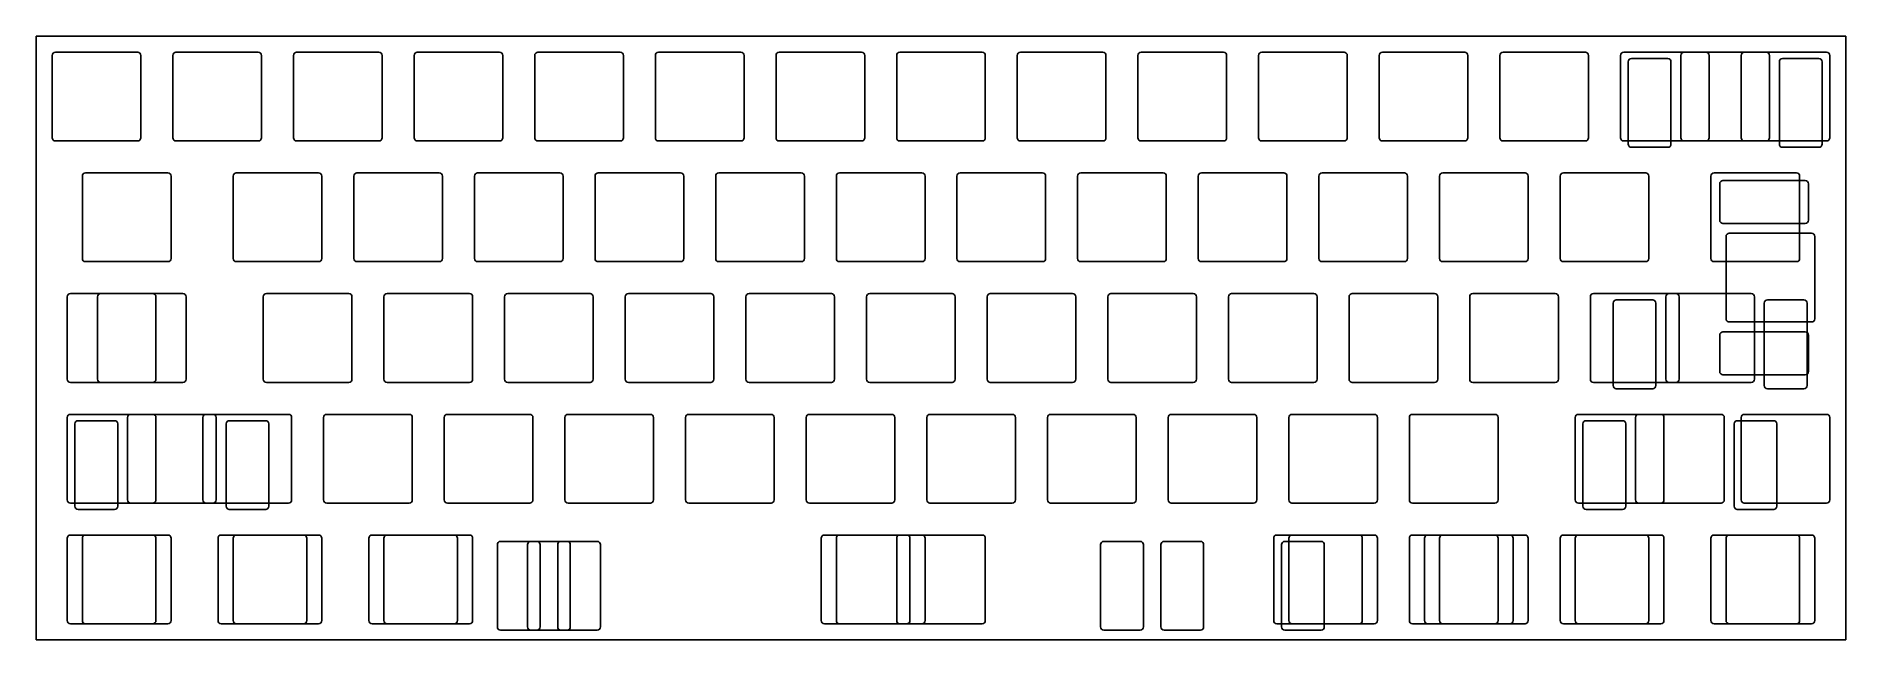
# Model space of a CAD drawing. Header units: millimetres. Extents: x 0 to 286, y -95 to 0.
import ezdxf

# ---------------------------------------------------------------- set-up
doc = ezdxf.new("R2010")
doc.units = ezdxf.units.MM

msp = doc.modelspace()

# ---------------------------------------------------------------- linework, layer by layer
for p, q in [((0, 0), (285.75, 0)), ((0, 0), (0, -95.25)), ((285.75, 0), (285.75, -95.25)), ((3.025, -2.525), (16.025, -2.525)), ((22.075, -2.525), (35.075, -2.525)), ((41.125, -2.525), (54.125, -2.525)), ((60.175, -2.525), (73.175, -2.525)), ((79.225, -2.525), (92.225, -2.525)), ((98.275, -2.525), (111.275, -2.525)), ((117.325, -2.525), (130.325, -2.525)), ((136.375, -2.525), (149.375, -2.525)), ((155.425, -2.525), (168.425, -2.525)), ((174.475, -2.525), (187.475, -2.525)), ((193.525, -2.525), (206.525, -2.525)), ((212.575, -2.525), (225.575, -2.525)), ((231.625, -2.525), (244.625, -2.525)), ((250.675, -2.525), (263.675, -2.525)), ((260.2, -2.525), (273.2, -2.525)), ((269.725, -2.525), (282.725, -2.525)), ((2.525, -3.025), (2.525, -16.025)), ((16.525, -3.025), (16.525, -16.025)), ((21.575, -3.025), (21.575, -16.025)), ((35.575, -3.025), (35.575, -16.025)), ((40.625, -3.025), (40.625, -16.025)), ((54.625, -3.025), (54.625, -16.025)), ((59.675, -3.025), (59.675, -16.025)), ((73.675, -3.025), (73.675, -16.025)), ((78.725, -3.025), (78.725, -16.025)), ((92.725, -3.025), (92.725, -16.025)), ((97.775, -3.025), (97.775, -16.025)), ((111.775, -3.025), (111.775, -16.025)), ((116.825, -3.025), (116.825, -16.025)), ((130.825, -3.025), (130.825, -16.025)), ((135.875, -3.025), (135.875, -16.025)), ((149.875, -3.025), (149.875, -16.025)), ((154.925, -3.025), (154.925, -16.025)), ((168.925, -3.025), (168.925, -16.025)), ((173.975, -3.025), (173.975, -16.025)), ((187.975, -3.025), (187.975, -16.025)), ((193.025, -3.025), (193.025, -16.025)), ((207.025, -3.025), (207.025, -16.025)), ((212.075, -3.025), (212.075, -16.025)), ((226.075, -3.025), (226.075, -16.025)), ((231.125, -3.025), (231.125, -16.025)), ((245.125, -3.025), (245.125, -16.025)), ((250.175, -3.025), (250.175, -16.025)), ((251.387, -4.025), (251.387, -17.025)), ((251.887, -3.525), (257.637, -3.525)), ((258.137, -4.025), (258.137, -17.025)), ((259.7, -3.025), (259.7, -16.025)), ((264.175, -3.025), (264.175, -16.025)), ((269.225, -3.025), (269.225, -16.025)), ((273.7, -3.025), (273.7, -16.025)), ((275.263, -4.025), (275.263, -17.025)), ((275.763, -3.525), (281.513, -3.525)), ((282.013, -4.025), (282.013, -17.025)), ((283.225, -3.025), (283.225, -16.025)), ((3.025, -16.525), (16.025, -16.525)), ((22.075, -16.525), (35.075, -16.525)), ((41.125, -16.525), (54.125, -16.525)), ((60.175, -16.525), (73.175, -16.525)), ((79.225, -16.525), (92.225, -16.525)), ((98.275, -16.525), (111.275, -16.525)), ((117.325, -16.525), (130.325, -16.525)), ((136.375, -16.525), (149.375, -16.525)), ((155.425, -16.525), (168.425, -16.525)), ((174.475, -16.525), (187.475, -16.525)), ((193.525, -16.525), (206.525, -16.525)), ((212.575, -16.525), (225.575, -16.525)), ((231.625, -16.525), (244.625, -16.525)), ((250.675, -16.525), (263.675, -16.525)), ((260.2, -16.525), (273.2, -16.525)), ((269.725, -16.525), (282.725, -16.525)), ((251.887, -17.525), (257.637, -17.525)), ((275.763, -17.525), (281.513, -17.525)), ((7.2875, -22.075), (7.2875, -35.075)), ((7.7875, -21.575), (20.7875, -21.575)), ((21.2875, -22.075), (21.2875, -35.075)), ((31.1, -22.075), (31.1, -35.075)), ((31.6, -21.575), (44.6, -21.575)), ((45.1, -22.075), (45.1, -35.075)), ((50.15, -22.075), (50.15, -35.075)), ((50.65, -21.575), (63.65, -21.575)), ((64.15, -22.075), (64.15, -35.075)), ((69.2, -22.075), (69.2, -35.075)), ((69.7, -21.575), (82.7, -21.575)), ((83.2, -22.075), (83.2, -35.075)), ((88.25, -22.075), (88.25, -35.075)), ((88.75, -21.575), (101.75, -21.575)), ((102.25, -22.075), (102.25, -35.075)), ((107.3, -22.075), (107.3, -35.075)), ((107.8, -21.575), (120.8, -21.575)), ((121.3, -22.075), (121.3, -35.075)), ((126.35, -22.075), (126.35, -35.075)), ((126.85, -21.575), (139.85, -21.575)), ((140.35, -22.075), (140.35, -35.075)), ((145.4, -22.075), (145.4, -35.075)), ((145.9, -21.575), (158.9, -21.575)), ((159.4, -22.075), (159.4, -35.075)), ((164.45, -22.075), (164.45, -35.075)), ((164.95, -21.575), (177.95, -21.575)), ((178.45, -22.075), (178.45, -35.075)), ((183.5, -22.075), (183.5, -35.075)), ((184, -21.575), (197, -21.575)), ((197.5, -22.075), (197.5, -35.075)), ((202.55, -22.075), (202.55, -35.075)), ((203.05, -21.575), (216.05, -21.575)), ((216.55, -22.075), (216.55, -35.075)), ((221.6, -22.075), (221.6, -35.075)), ((222.1, -21.575), (235.1, -21.575)), ((235.6, -22.075), (235.6, -35.075)), ((240.65, -22.075), (240.65, -35.075)), ((241.15, -21.575), (254.15, -21.575)), ((254.65, -22.075), (254.65, -35.075)), ((264.4625, -22.075), (264.4625, -35.075)), ((264.9625, -21.575), (277.9625, -21.575)), ((279.34375, -22.787), (266.34375, -22.787)), ((278.4625, -22.075), (278.4625, -35.075)), ((265.84375, -23.287), (265.84375, -29.037)), ((279.84375, -23.287), (279.84375, -29.037)), ((279.34375, -29.537), (266.34375, -29.537)), ((280.34375, -31.1), (267.34375, -31.1)), ((266.84375, -31.6), (266.84375, -44.6)), ((280.84375, -31.6), (280.84375, -44.6)), ((7.7875, -35.575), (20.7875, -35.575)), ((31.6, -35.575), (44.6, -35.575)), ((50.65, -35.575), (63.65, -35.575)), ((69.7, -35.575), (82.7, -35.575)), ((88.75, -35.575), (101.75, -35.575)), ((107.8, -35.575), (120.8, -35.575)), ((126.85, -35.575), (139.85, -35.575)), ((145.9, -35.575), (158.9, -35.575)), ((164.95, -35.575), (177.95, -35.575)), ((184, -35.575), (197, -35.575)), ((203.05, -35.575), (216.05, -35.575)), ((222.1, -35.575), (235.1, -35.575)), ((241.15, -35.575), (254.15, -35.575)), ((264.9625, -35.575), (277.9625, -35.575)), ((4.90625, -41.125), (4.90625, -54.125)), ((5.40625, -40.625), (18.40625, -40.625)), ((9.66875, -41.125), (9.66875, -54.125)), ((10.16875, -40.625), (23.16875, -40.625)), ((18.90625, -41.125), (18.90625, -54.125)), ((23.66875, -41.125), (23.66875, -54.125)), ((35.8625, -41.125), (35.8625, -54.125)), ((36.3625, -40.625), (49.3625, -40.625)), ((49.8625, -41.125), (49.8625, -54.125)), ((54.9125, -41.125), (54.9125, -54.125)), ((55.4125, -40.625), (68.4125, -40.625)), ((68.9125, -41.125), (68.9125, -54.125)), ((73.9625, -41.125), (73.9625, -54.125)), ((74.4625, -40.625), (87.4625, -40.625)), ((87.9625, -41.125), (87.9625, -54.125)), ((93.0125, -41.125), (93.0125, -54.125)), ((93.5125, -40.625), (106.5125, -40.625)), ((107.0125, -41.125), (107.0125, -54.125)), ((112.0625, -41.125), (112.0625, -54.125)), ((112.5625, -40.625), (125.5625, -40.625)), ((126.0625, -41.125), (126.0625, -54.125)), ((131.1125, -41.125), (131.1125, -54.125)), ((131.6125, -40.625), (144.6125, -40.625)), ((145.1125, -41.125), (145.1125, -54.125)), ((150.1625, -41.125), (150.1625, -54.125)), ((150.6625, -40.625), (163.6625, -40.625)), ((164.1625, -41.125), (164.1625, -54.125)), ((169.2125, -41.125), (169.2125, -54.125)), ((169.7125, -40.625), (182.7125, -40.625)), ((183.2125, -41.125), (183.2125, -54.125)), ((188.2625, -41.125), (188.2625, -54.125)), ((188.7625, -40.625), (201.7625, -40.625)), ((202.2625, -41.125), (202.2625, -54.125)), ((207.3125, -41.125), (207.3125, -54.125)), ((207.8125, -40.625), (220.8125, -40.625)), ((221.3125, -41.125), (221.3125, -54.125)), ((226.3625, -41.125), (226.3625, -54.125)), ((226.8625, -40.625), (239.8625, -40.625)), ((240.3625, -41.125), (240.3625, -54.125)), ((245.4125, -41.125), (245.4125, -54.125)), ((245.9125, -40.625), (258.9125, -40.625)), ((249.00575, -42.125), (249.00575, -55.125)), ((249.50575, -41.625), (255.25575, -41.625)), ((255.75575, -42.125), (255.75575, -55.125)), ((257.31875, -41.125), (257.31875, -54.125)), ((257.81875, -40.625), (270.81875, -40.625)), ((259.4125, -41.125), (259.4125, -54.125)), ((271.31875, -41.125), (271.31875, -54.125)), ((272.88175, -42.125), (272.88175, -55.125)), ((273.38175, -41.625), (279.13175, -41.625)), ((279.63175, -42.125), (279.63175, -55.125)), ((280.34375, -45.1), (267.34375, -45.1)), ((265.84375, -47.163), (265.84375, -52.913)), ((279.34375, -46.663), (266.34375, -46.663)), ((279.84375, -47.163), (279.84375, -52.913)), ((279.34375, -53.413), (266.34375, -53.413)), ((5.40625, -54.625), (18.40625, -54.625)), ((10.16875, -54.625), (23.16875, -54.625)), ((36.3625, -54.625), (49.3625, -54.625)), ((55.4125, -54.625), (68.4125, -54.625)), ((74.4625, -54.625), (87.4625, -54.625)), ((93.5125, -54.625), (106.5125, -54.625)), ((112.5625, -54.625), (125.5625, -54.625)), ((131.6125, -54.625), (144.6125, -54.625)), ((150.6625, -54.625), (163.6625, -54.625)), ((169.7125, -54.625), (182.7125, -54.625)), ((188.7625, -54.625), (201.7625, -54.625)), ((207.8125, -54.625), (220.8125, -54.625)), ((226.8625, -54.625), (239.8625, -54.625)), ((245.9125, -54.625), (258.9125, -54.625)), ((249.50575, -55.625), (255.25575, -55.625)), ((257.81875, -54.625), (270.81875, -54.625)), ((273.38175, -55.625), (279.13175, -55.625)), ((5.40625, -59.675), (18.40625, -59.675)), ((14.93125, -59.675), (27.93125, -59.675)), ((26.8375, -59.675), (39.8375, -59.675)), ((45.8875, -59.675), (58.8875, -59.675)), ((64.9375, -59.675), (77.9375, -59.675)), ((83.9875, -59.675), (96.9875, -59.675)), ((103.0375, -59.675), (116.0375, -59.675)), ((122.0875, -59.675), (135.0875, -59.675)), ((141.1375, -59.675), (154.1375, -59.675)), ((160.1875, -59.675), (173.1875, -59.675)), ((179.2375, -59.675), (192.2375, -59.675)), ((198.2875, -59.675), (211.2875, -59.675)), ((217.3375, -59.675), (230.3375, -59.675)), ((243.53125, -59.675), (256.53125, -59.675)), ((253.05625, -59.675), (266.05625, -59.675)), ((269.725, -59.675), (282.725, -59.675)), ((4.90625, -60.175), (4.90625, -73.175)), ((6.11825, -61.175), (6.11825, -74.175)), ((6.61825, -60.675), (12.36825, -60.675)), ((12.86825, -61.175), (12.86825, -74.175)), ((14.43125, -60.175), (14.43125, -73.175)), ((18.90625, -60.175), (18.90625, -73.175)), ((26.3375, -60.175), (26.3375, -73.175)), ((28.43125, -60.175), (28.43125, -73.175)), ((29.99425, -61.175), (29.99425, -74.175)), ((30.49425, -60.675), (36.24425, -60.675)), ((36.74425, -61.175), (36.74425, -74.175)), ((40.3375, -60.175), (40.3375, -73.175)), ((45.3875, -60.175), (45.3875, -73.175)), ((59.3875, -60.175), (59.3875, -73.175)), ((64.4375, -60.175), (64.4375, -73.175)), ((78.4375, -60.175), (78.4375, -73.175)), ((83.4875, -60.175), (83.4875, -73.175)), ((97.4875, -60.175), (97.4875, -73.175)), ((102.5375, -60.175), (102.5375, -73.175)), ((116.5375, -60.175), (116.5375, -73.175)), ((121.5875, -60.175), (121.5875, -73.175)), ((135.5875, -60.175), (135.5875, -73.175)), ((140.6375, -60.175), (140.6375, -73.175)), ((154.6375, -60.175), (154.6375, -73.175)), ((159.6875, -60.175), (159.6875, -73.175)), ((173.6875, -60.175), (173.6875, -73.175)), ((178.7375, -60.175), (178.7375, -73.175)), ((192.7375, -60.175), (192.7375, -73.175)), ((197.7875, -60.175), (197.7875, -73.175)), ((211.7875, -60.175), (211.7875, -73.175)), ((216.8375, -60.175), (216.8375, -73.175)), ((230.8375, -60.175), (230.8375, -73.175)), ((243.03125, -60.175), (243.03125, -73.175)), ((244.24325, -61.175), (244.24325, -74.175)), ((244.74325, -60.675), (250.49325, -60.675)), ((250.99325, -61.175), (250.99325, -74.175)), ((252.55625, -60.175), (252.55625, -73.175)), ((257.03125, -60.175), (257.03125, -73.175)), ((266.55625, -60.175), (266.55625, -73.175)), ((268.11925, -61.175), (268.11925, -74.175)), ((268.61925, -60.675), (274.36925, -60.675)), ((269.225, -60.175), (269.225, -73.175)), ((274.86925, -61.175), (274.86925, -74.175)), ((283.225, -60.175), (283.225, -73.175)), ((5.40625, -73.675), (18.40625, -73.675)), ((14.93125, -73.675), (27.93125, -73.675)), ((26.8375, -73.675), (39.8375, -73.675)), ((45.8875, -73.675), (58.8875, -73.675)), ((64.9375, -73.675), (77.9375, -73.675)), ((83.9875, -73.675), (96.9875, -73.675)), ((103.0375, -73.675), (116.0375, -73.675)), ((122.0875, -73.675), (135.0875, -73.675)), ((141.1375, -73.675), (154.1375, -73.675)), ((160.1875, -73.675), (173.1875, -73.675)), ((179.2375, -73.675), (192.2375, -73.675)), ((198.2875, -73.675), (211.2875, -73.675)), ((217.3375, -73.675), (230.3375, -73.675)), ((243.53125, -73.675), (256.53125, -73.675)), ((253.05625, -73.675), (266.05625, -73.675)), ((269.725, -73.675), (282.725, -73.675)), ((6.61825, -74.675), (12.36825, -74.675)), ((30.49425, -74.675), (36.24425, -74.675)), ((244.74325, -74.675), (250.49325, -74.675)), ((268.61925, -74.675), (274.36925, -74.675)), ((4.90625, -79.225), (4.90625, -92.225)), ((5.40625, -78.725), (18.40625, -78.725)), ((7.2875, -79.225), (7.2875, -92.225)), ((7.2875, -79.225), (7.2875, -92.225)), ((7.7875, -78.725), (20.7875, -78.725)), ((7.7875, -78.725), (20.7875, -78.725)), ((18.90625, -79.225), (18.90625, -92.225)), ((21.2875, -79.225), (21.2875, -92.225)), ((21.2875, -79.225), (21.2875, -92.225)), ((28.71875, -79.225), (28.71875, -92.225)), ((29.21875, -78.725), (42.21875, -78.725)), ((31.1, -79.225), (31.1, -92.225)), ((31.1, -79.225), (31.1, -92.225)), ((31.6, -78.725), (44.6, -78.725)), ((31.6, -78.725), (44.6, -78.725)), ((42.71875, -79.225), (42.71875, -92.225)), ((45.1, -79.225), (45.1, -92.225)), ((45.1, -79.225), (45.1, -92.225)), ((52.53125, -79.225), (52.53125, -92.225)), ((53.03125, -78.725), (66.03125, -78.725)), ((54.9125, -79.225), (54.9125, -92.225)), ((54.9125, -79.225), (54.9125, -92.225)), ((55.4125, -78.725), (68.4125, -78.725)), ((55.4125, -78.725), (68.4125, -78.725)), ((66.53125, -79.225), (66.53125, -92.225)), ((68.9125, -79.225), (68.9125, -92.225)), ((68.9125, -79.225), (68.9125, -92.225)), ((73.325, -79.725), (79.075, -79.725)), ((78.09375, -79.725), (83.84375, -79.725)), ((82.85, -79.725), (88.6, -79.725)), ((123.96875, -79.225), (123.96875, -92.225)), ((124.46875, -78.725), (137.46875, -78.725)), ((126.35, -79.225), (126.35, -92.225)), ((126.85, -78.725), (139.85, -78.725)), ((135.875, -79.225), (135.875, -92.225)), ((136.375, -78.725), (149.375, -78.725)), ((137.96875, -79.225), (137.96875, -92.225)), ((140.35, -79.225), (140.35, -92.225)), ((149.875, -79.225), (149.875, -92.225)), ((168.575, -79.725), (174.325, -79.725)), ((178.09375, -79.725), (183.84375, -79.725)), ((195.40625, -79.225), (195.40625, -92.225)), ((195.90625, -78.725), (208.90625, -78.725)), ((197.15, -79.725), (202.9, -79.725)), ((197.7875, -79.225), (197.7875, -92.225)), ((198.2875, -78.725), (211.2875, -78.725)), ((209.40625, -79.225), (209.40625, -92.225)), ((211.7875, -79.225), (211.7875, -92.225)), ((216.8375, -79.225), (216.8375, -92.225)), ((217.3375, -78.725), (230.3375, -78.725)), ((219.21875, -79.225), (219.21875, -92.225)), ((219.71875, -78.725), (232.71875, -78.725)), ((221.6, -79.225), (221.6, -92.225)), ((222.1, -78.725), (235.1, -78.725)), ((230.8375, -79.225), (230.8375, -92.225)), ((233.21875, -79.225), (233.21875, -92.225)), ((235.6, -79.225), (235.6, -92.225)), ((240.65, -79.225), (240.65, -92.225)), ((240.65, -79.225), (240.65, -92.225)), ((241.15, -78.725), (254.15, -78.725)), ((241.15, -78.725), (254.15, -78.725)), ((243.03125, -79.225), (243.03125, -92.225)), ((243.53125, -78.725), (256.53125, -78.725)), ((254.65, -79.225), (254.65, -92.225)), ((254.65, -79.225), (254.65, -92.225)), ((257.03125, -79.225), (257.03125, -92.225)), ((264.4625, -79.225), (264.4625, -92.225)), ((264.4625, -79.225), (264.4625, -92.225)), ((264.9625, -78.725), (277.9625, -78.725)), ((264.9625, -78.725), (277.9625, -78.725)), ((266.84375, -79.225), (266.84375, -92.225)), ((267.34375, -78.725), (280.34375, -78.725)), ((278.4625, -79.225), (278.4625, -92.225)), ((278.4625, -79.225), (278.4625, -92.225)), ((280.84375, -79.225), (280.84375, -92.225)), ((72.825, -80.225), (72.825, -93.225)), ((77.59375, -80.225), (77.59375, -93.225)), ((79.575, -80.225), (79.575, -93.225)), ((82.35, -80.225), (82.35, -93.225)), ((84.34375, -80.225), (84.34375, -93.225)), ((89.1, -80.225), (89.1, -93.225)), ((168.075, -80.225), (168.075, -93.225)), ((174.825, -80.225), (174.825, -93.225)), ((177.59375, -80.225), (177.59375, -93.225)), ((184.34375, -80.225), (184.34375, -93.225)), ((196.65, -80.225), (196.65, -93.225)), ((203.4, -80.225), (203.4, -93.225)), ((5.40625, -92.725), (18.40625, -92.725)), ((7.7875, -92.725), (20.7875, -92.725)), ((7.7875, -92.725), (20.7875, -92.725)), ((29.21875, -92.725), (42.21875, -92.725)), ((31.6, -92.725), (44.6, -92.725)), ((31.6, -92.725), (44.6, -92.725)), ((53.03125, -92.725), (66.03125, -92.725)), ((55.4125, -92.725), (68.4125, -92.725)), ((55.4125, -92.725), (68.4125, -92.725)), ((73.325, -93.725), (79.075, -93.725)), ((78.09375, -93.725), (83.84375, -93.725)), ((82.85, -93.725), (88.6, -93.725)), ((124.46875, -92.725), (137.46875, -92.725)), ((126.85, -92.725), (139.85, -92.725)), ((136.375, -92.725), (149.375, -92.725)), ((168.575, -93.725), (174.325, -93.725)), ((178.09375, -93.725), (183.84375, -93.725)), ((195.90625, -92.725), (208.90625, -92.725)), ((197.15, -93.725), (202.9, -93.725)), ((198.2875, -92.725), (211.2875, -92.725)), ((217.3375, -92.725), (230.3375, -92.725)), ((219.71875, -92.725), (232.71875, -92.725)), ((222.1, -92.725), (235.1, -92.725)), ((241.15, -92.725), (254.15, -92.725)), ((241.15, -92.725), (254.15, -92.725)), ((243.53125, -92.725), (256.53125, -92.725)), ((264.9625, -92.725), (277.9625, -92.725)), ((264.9625, -92.725), (277.9625, -92.725)), ((267.34375, -92.725), (280.34375, -92.725)), ((0, -95.25), (285.75, -95.25))]:
    msp.add_line(p, q)
for centre, start, end in [((3.025, -3.025), 90, 180), ((16.025, -3.025), 0, 90), ((22.075, -3.025), 90, 180), ((35.075, -3.025), 0, 90), ((41.125, -3.025), 90, 180), ((54.125, -3.025), 0, 90), ((60.175, -3.025), 90, 180), ((73.175, -3.025), 0, 90), ((79.225, -3.025), 90, 180), ((92.225, -3.025), 0, 90), ((98.275, -3.025), 90, 180), ((111.275, -3.025), 0, 90), ((117.325, -3.025), 90, 180), ((130.325, -3.025), 0, 90), ((136.375, -3.025), 90, 180), ((149.375, -3.025), 0, 90), ((155.425, -3.025), 90, 180), ((168.425, -3.025), 0, 90), ((174.475, -3.025), 90, 180), ((187.475, -3.025), 0, 90), ((193.525, -3.025), 90, 180), ((206.525, -3.025), 0, 90), ((212.575, -3.025), 90, 180), ((225.575, -3.025), 0, 90), ((231.625, -3.025), 90, 180), ((244.625, -3.025), 0, 90), ((250.675, -3.025), 90, 180), ((260.2, -3.025), 90, 180), ((263.675, -3.025), 0, 90), ((269.725, -3.025), 90, 180), ((273.2, -3.025), 0, 90), ((282.725, -3.025), 0, 90), ((251.887, -4.025), 90, 180), ((257.637, -4.025), 0, 90), ((275.763, -4.025), 90, 180), ((281.513, -4.025), 0, 90), ((3.025, -16.025), 180, 270), ((16.025, -16.025), 270, 360), ((22.075, -16.025), 180, 270), ((35.075, -16.025), 270, 360), ((41.125, -16.025), 180, 270), ((54.125, -16.025), 270, 360), ((60.175, -16.025), 180, 270), ((73.175, -16.025), 270, 360), ((79.225, -16.025), 180, 270), ((92.225, -16.025), 270, 360), ((98.275, -16.025), 180, 270), ((111.275, -16.025), 270, 360), ((117.325, -16.025), 180, 270), ((130.325, -16.025), 270, 360), ((136.375, -16.025), 180, 270), ((149.375, -16.025), 270, 360), ((155.425, -16.025), 180, 270), ((168.425, -16.025), 270, 360), ((174.475, -16.025), 180, 270), ((187.475, -16.025), 270, 360), ((193.525, -16.025), 180, 270), ((206.525, -16.025), 270, 360), ((212.575, -16.025), 180, 270), ((225.575, -16.025), 270, 360), ((231.625, -16.025), 180, 270), ((244.625, -16.025), 270, 360), ((250.675, -16.025), 180, 270), ((251.887, -17.025), 180, 270), ((257.637, -17.025), 270, 360), ((260.2, -16.025), 180, 270), ((263.675, -16.025), 270, 360), ((269.725, -16.025), 180, 270), ((273.2, -16.025), 270, 360), ((275.763, -17.025), 180, 270), ((281.513, -17.025), 270, 360), ((282.725, -16.025), 270, 360), ((7.7875, -22.075), 90, 180), ((20.7875, -22.075), 0, 90), ((31.6, -22.075), 90, 180), ((44.6, -22.075), 0, 90), ((50.65, -22.075), 90, 180), ((63.65, -22.075), 0, 90), ((69.7, -22.075), 90, 180), ((82.7, -22.075), 0, 90), ((88.75, -22.075), 90, 180), ((101.75, -22.075), 0, 90), ((107.8, -22.075), 90, 180), ((120.8, -22.075), 0, 90), ((126.85, -22.075), 90, 180), ((139.85, -22.075), 0, 90), ((145.9, -22.075), 90, 180), ((158.9, -22.075), 0, 90), ((164.95, -22.075), 90, 180), ((177.95, -22.075), 0, 90), ((184, -22.075), 90, 180), ((197, -22.075), 0, 90), ((203.05, -22.075), 90, 180), ((216.05, -22.075), 0, 90), ((222.1, -22.075), 90, 180), ((235.1, -22.075), 0, 90), ((241.15, -22.075), 90, 180), ((254.15, -22.075), 0, 90), ((264.9625, -22.075), 90, 180), ((266.34375, -23.287), 90, 180), ((277.9625, -22.075), 0, 90), ((279.34375, -23.287), 0, 90), ((266.34375, -29.037), 180, 270), ((267.34375, -31.6), 90, 180), ((279.34375, -29.037), -90, 0), ((280.34375, -31.6), 0, 90), ((7.7875, -35.075), 180, 270), ((20.7875, -35.075), 270, 360), ((31.6, -35.075), 180, 270), ((44.6, -35.075), 270, 360), ((50.65, -35.075), 180, 270), ((63.65, -35.075), 270, 360), ((69.7, -35.075), 180, 270), ((82.7, -35.075), 270, 360), ((88.75, -35.075), 180, 270), ((101.75, -35.075), 270, 360), ((107.8, -35.075), 180, 270), ((120.8, -35.075), 270, 360), ((126.85, -35.075), 180, 270), ((139.85, -35.075), 270, 360), ((145.9, -35.075), 180, 270), ((158.9, -35.075), 270, 360), ((164.95, -35.075), 180, 270), ((177.95, -35.075), 270, 360), ((184, -35.075), 180, 270), ((197, -35.075), 270, 360), ((203.05, -35.075), 180, 270), ((216.05, -35.075), 270, 360), ((222.1, -35.075), 180, 270), ((235.1, -35.075), 270, 360), ((241.15, -35.075), 180, 270), ((254.15, -35.075), 270, 360), ((264.9625, -35.075), 180, 270), ((277.9625, -35.075), 270, 360), ((5.40625, -41.125), 90, 180), ((10.16875, -41.125), 90, 180), ((18.40625, -41.125), 0, 90), ((23.16875, -41.125), 0, 90), ((36.3625, -41.125), 90, 180), ((49.3625, -41.125), 0, 90), ((55.4125, -41.125), 90, 180), ((68.4125, -41.125), 0, 90), ((74.4625, -41.125), 90, 180), ((87.4625, -41.125), 0, 90), ((93.5125, -41.125), 90, 180), ((106.5125, -41.125), 0, 90), ((112.5625, -41.125), 90, 180), ((125.5625, -41.125), 0, 90), ((131.6125, -41.125), 90, 180), ((144.6125, -41.125), 0, 90), ((150.6625, -41.125), 90, 180), ((163.6625, -41.125), 0, 90), ((169.7125, -41.125), 90, 180), ((182.7125, -41.125), 0, 90), ((188.7625, -41.125), 90, 180), ((201.7625, -41.125), 0, 90), ((207.8125, -41.125), 90, 180), ((220.8125, -41.125), 0, 90), ((226.8625, -41.125), 90, 180), ((239.8625, -41.125), 0, 90), ((245.9125, -41.125), 90, 180), ((249.50575, -42.125), 90, 180), ((255.25575, -42.125), 0, 90), ((257.81875, -41.125), 90, 180), ((258.9125, -41.125), 0, 90), ((270.81875, -41.125), 0, 90), ((273.38175, -42.125), 90, 180), ((279.13175, -42.125), 0, 90), ((267.34375, -44.6), 180, 270), ((280.34375, -44.6), -90, 0), ((266.34375, -47.163), 90, 180), ((279.34375, -47.163), 0, 90), ((5.40625, -54.125), 180, 270), ((10.16875, -54.125), 180, 270), ((18.40625, -54.125), 270, 360), ((23.16875, -54.125), 270, 360), ((36.3625, -54.125), 180, 270), ((49.3625, -54.125), 270, 360), ((55.4125, -54.125), 180, 270), ((68.4125, -54.125), 270, 360), ((74.4625, -54.125), 180, 270), ((87.4625, -54.125), 270, 360), ((93.5125, -54.125), 180, 270), ((106.5125, -54.125), 270, 360), ((112.5625, -54.125), 180, 270), ((125.5625, -54.125), 270, 360), ((131.6125, -54.125), 180, 270), ((144.6125, -54.125), 270, 360), ((150.6625, -54.125), 180, 270), ((163.6625, -54.125), 270, 360), ((169.7125, -54.125), 180, 270), ((182.7125, -54.125), 270, 360), ((188.7625, -54.125), 180, 270), ((201.7625, -54.125), 270, 360), ((207.8125, -54.125), 180, 270), ((220.8125, -54.125), 270, 360), ((226.8625, -54.125), 180, 270), ((239.8625, -54.125), 270, 360), ((245.9125, -54.125), 180, 270), ((257.81875, -54.125), 180, 270), ((258.9125, -54.125), 270, 360), ((266.34375, -52.913), 180, 270), ((270.81875, -54.125), 270, 360), ((279.34375, -52.913), -90, 0), ((249.50575, -55.125), 180, 270), ((255.25575, -55.125), 270, 360), ((273.38175, -55.125), 180, 270), ((279.13175, -55.125), 270, 360), ((5.40625, -60.175), 90, 180), ((14.93125, -60.175), 90, 180), ((18.40625, -60.175), 0, 90), ((26.8375, -60.175), 90, 180), ((27.93125, -60.175), 0, 90), ((39.8375, -60.175), 0, 90), ((45.8875, -60.175), 90, 180), ((58.8875, -60.175), 0, 90), ((64.9375, -60.175), 90, 180), ((77.9375, -60.175), 0, 90), ((83.9875, -60.175), 90, 180), ((96.9875, -60.175), 0, 90), ((103.0375, -60.175), 90, 180), ((116.0375, -60.175), 0, 90), ((122.0875, -60.175), 90, 180), ((135.0875, -60.175), 0, 90), ((141.1375, -60.175), 90, 180), ((154.1375, -60.175), 0, 90), ((160.1875, -60.175), 90, 180), ((173.1875, -60.175), 0, 90), ((179.2375, -60.175), 90, 180), ((192.2375, -60.175), 0, 90), ((198.2875, -60.175), 90, 180), ((211.2875, -60.175), 0, 90), ((217.3375, -60.175), 90, 180), ((230.3375, -60.175), 0, 90), ((243.53125, -60.175), 90, 180), ((253.05625, -60.175), 90, 180), ((256.53125, -60.175), 0, 90), ((266.05625, -60.175), 0, 90), ((269.725, -60.175), 90, 180), ((282.725, -60.175), 0, 90), ((6.61825, -61.175), 90, 180), ((12.36825, -61.175), 0, 90), ((30.49425, -61.175), 90, 180), ((36.24425, -61.175), 0, 90), ((244.74325, -61.175), 90, 180), ((250.49325, -61.175), 0, 90), ((268.61925, -61.175), 90, 180), ((274.36925, -61.175), 0, 90), ((5.40625, -73.175), 180, 270), ((6.61825, -74.175), 180, 270), ((12.36825, -74.175), 270, 360), ((14.93125, -73.175), 180, 270), ((18.40625, -73.175), 270, 360), ((26.8375, -73.175), 180, 270), ((27.93125, -73.175), 270, 360), ((30.49425, -74.175), 180, 270), ((36.24425, -74.175), 270, 360), ((39.8375, -73.175), 270, 360), ((45.8875, -73.175), 180, 270), ((58.8875, -73.175), 270, 360), ((64.9375, -73.175), 180, 270), ((77.9375, -73.175), 270, 360), ((83.9875, -73.175), 180, 270), ((96.9875, -73.175), 270, 360), ((103.0375, -73.175), 180, 270), ((116.0375, -73.175), 270, 360), ((122.0875, -73.175), 180, 270), ((135.0875, -73.175), 270, 360), ((141.1375, -73.175), 180, 270), ((154.1375, -73.175), 270, 360), ((160.1875, -73.175), 180, 270), ((173.1875, -73.175), 270, 360), ((179.2375, -73.175), 180, 270), ((192.2375, -73.175), 270, 360), ((198.2875, -73.175), 180, 270), ((211.2875, -73.175), 270, 360), ((217.3375, -73.175), 180, 270), ((230.3375, -73.175), 270, 360), ((243.53125, -73.175), 180, 270), ((244.74325, -74.175), 180, 270), ((250.49325, -74.175), 270, 360), ((253.05625, -73.175), 180, 270), ((256.53125, -73.175), 270, 360), ((266.05625, -73.175), 270, 360), ((268.61925, -74.175), 180, 270), ((269.725, -73.175), 180, 270), ((274.36925, -74.175), 270, 360), ((282.725, -73.175), 270, 360), ((5.40625, -79.225), 90, 180), ((7.7875, -79.225), 90, 180), ((7.7875, -79.225), 90, 180), ((18.40625, -79.225), 0, 90), ((20.7875, -79.225), 0, 90), ((20.7875, -79.225), 0, 90), ((29.21875, -79.225), 90, 180), ((31.6, -79.225), 90, 180), ((31.6, -79.225), 90, 180), ((42.21875, -79.225), 0, 90), ((44.6, -79.225), 0, 90), ((44.6, -79.225), 0, 90), ((53.03125, -79.225), 90, 180), ((55.4125, -79.225), 90, 180), ((55.4125, -79.225), 90, 180), ((66.03125, -79.225), 0, 90), ((68.4125, -79.225), 0, 90), ((68.4125, -79.225), 0, 90), ((73.325, -80.225), 90, 180), ((78.09375, -80.225), 90, 180), ((79.075, -80.225), 0, 90), ((82.85, -80.225), 90, 180), ((83.84375, -80.225), 0, 90), ((88.6, -80.225), 0, 90), ((124.46875, -79.225), 90, 180), ((126.85, -79.225), 90, 180), ((136.375, -79.225), 90, 180), ((137.46875, -79.225), 0, 90), ((139.85, -79.225), 0, 90), ((149.375, -79.225), 0, 90), ((168.575, -80.225), 90, 180), ((174.325, -80.225), 0, 90), ((178.09375, -80.225), 90, 180), ((183.84375, -80.225), 0, 90), ((195.90625, -79.225), 90, 180), ((197.15, -80.225), 90, 180), ((198.2875, -79.225), 90, 180), ((202.9, -80.225), 0, 90), ((208.90625, -79.225), 0, 90), ((211.2875, -79.225), 0, 90), ((217.3375, -79.225), 90, 180), ((219.71875, -79.225), 90, 180), ((222.1, -79.225), 90, 180), ((230.3375, -79.225), 0, 90), ((232.71875, -79.225), 0, 90), ((235.1, -79.225), 0, 90), ((241.15, -79.225), 90, 180), ((241.15, -79.225), 90, 180), ((243.53125, -79.225), 90, 180), ((254.15, -79.225), 0, 90), ((254.15, -79.225), 0, 90), ((256.53125, -79.225), 0, 90), ((264.9625, -79.225), 90, 180), ((264.9625, -79.225), 90, 180), ((267.34375, -79.225), 90, 180), ((277.9625, -79.225), 0, 90), ((277.9625, -79.225), 0, 90), ((280.34375, -79.225), 0, 90), ((5.40625, -92.225), 180, 270), ((7.7875, -92.225), 180, 270), ((7.7875, -92.225), 180, 270), ((18.40625, -92.225), 270, 360), ((20.7875, -92.225), 270, 360), ((20.7875, -92.225), 270, 360), ((29.21875, -92.225), 180, 270), ((31.6, -92.225), 180, 270), ((31.6, -92.225), 180, 270), ((42.21875, -92.225), 270, 360), ((44.6, -92.225), 270, 360), ((44.6, -92.225), 270, 360), ((53.03125, -92.225), 180, 270), ((55.4125, -92.225), 180, 270), ((55.4125, -92.225), 180, 270), ((66.03125, -92.225), 270, 360), ((68.4125, -92.225), 270, 360), ((68.4125, -92.225), 270, 360), ((73.325, -93.225), 180, 270), ((78.09375, -93.225), 180, 270), ((79.075, -93.225), 270, 360), ((82.85, -93.225), 180, 270), ((83.84375, -93.225), 270, 360), ((88.6, -93.225), 270, 360), ((124.46875, -92.225), 180, 270), ((126.85, -92.225), 180, 270), ((136.375, -92.225), 180, 270), ((137.46875, -92.225), 270, 360), ((139.85, -92.225), 270, 360), ((149.375, -92.225), 270, 360), ((168.575, -93.225), 180, 270), ((174.325, -93.225), 270, 360), ((178.09375, -93.225), 180, 270), ((183.84375, -93.225), 270, 360), ((195.90625, -92.225), 180, 270), ((197.15, -93.225), 180, 270), ((198.2875, -92.225), 180, 270), ((202.9, -93.225), 270, 360), ((208.90625, -92.225), 270, 360), ((211.2875, -92.225), 270, 360), ((217.3375, -92.225), 180, 270), ((219.71875, -92.225), 180, 270), ((222.1, -92.225), 180, 270), ((230.3375, -92.225), 270, 360), ((232.71875, -92.225), 270, 360), ((235.1, -92.225), 270, 360), ((241.15, -92.225), 180, 270), ((241.15, -92.225), 180, 270), ((243.53125, -92.225), 180, 270), ((254.15, -92.225), 270, 360), ((254.15, -92.225), 270, 360), ((256.53125, -92.225), 270, 360), ((264.9625, -92.225), 180, 270), ((264.9625, -92.225), 180, 270), ((267.34375, -92.225), 180, 270), ((277.9625, -92.225), 270, 360), ((277.9625, -92.225), 270, 360), ((280.34375, -92.225), 270, 360)]:
    msp.add_arc(centre, 0.5, start, end)

doc.saveas('drawing.dxf')
